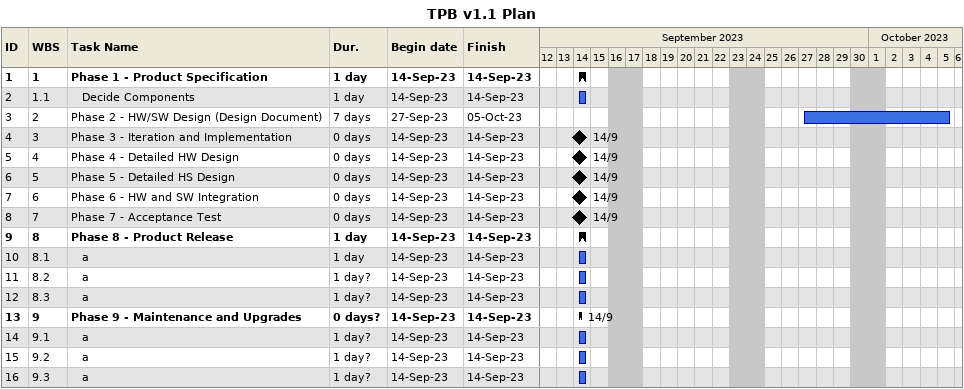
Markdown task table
TPB v1.1 Plan

| ID | WBS | Task | Duration | Start | Finish |
|---|---|---|---|---|---|
| 1 | 1 | **Phase 1 - Product Specification** | 1d | 2023-09-14 | 2023-09-14 |
| 2 | 1.1 | Decide Components | 1d | 2023-09-14 | 2023-09-14 |
| 3 | 2 | Phase 2 - HW/SW Design (Design Document) | 7d | 2023-09-27 | 2023-10-05 |
| 4 | 3 | Phase 3 - Iteration and Implementation | 0d | 2023-09-14 | 2023-09-14 |
| 5 | 4 | Phase 4 - Detailed HW Design | 0d | 2023-09-14 | 2023-09-14 |
| 6 | 5 | Phase 5 - Detailed HS Design | 0d | 2023-09-14 | 2023-09-14 |
| 7 | 6 | Phase 6 - HW and SW Integration | 0d | 2023-09-14 | 2023-09-14 |
| 8 | 7 | Phase 7 - Acceptance Test | 0d | 2023-09-14 | 2023-09-14 |
| 9 | 8 | **Phase 8 - Product Release** | 1d | 2023-09-14 | 2023-09-14 |
| 10 | 8.1 | a | 1d | 2023-09-14 | 2023-09-14 |
| 11 | 8.2 | a | 1d? | 2023-09-14 | 2023-09-14 |
| 12 | 8.3 | a | 1d? | 2023-09-14 | 2023-09-14 |
| 13 | 9 | **Phase 9 - Maintenance and Upgrades** | 0d? | 2023-09-14 | 2023-09-14 |
| 14 | 9.1 | a | 1d? | 2023-09-14 | 2023-09-14 |
| 15 | 9.2 | a | 1d? | 2023-09-14 | 2023-09-14 |
| 16 | 9.3 | a | 1d? | 2023-09-14 | 2023-09-14 |
